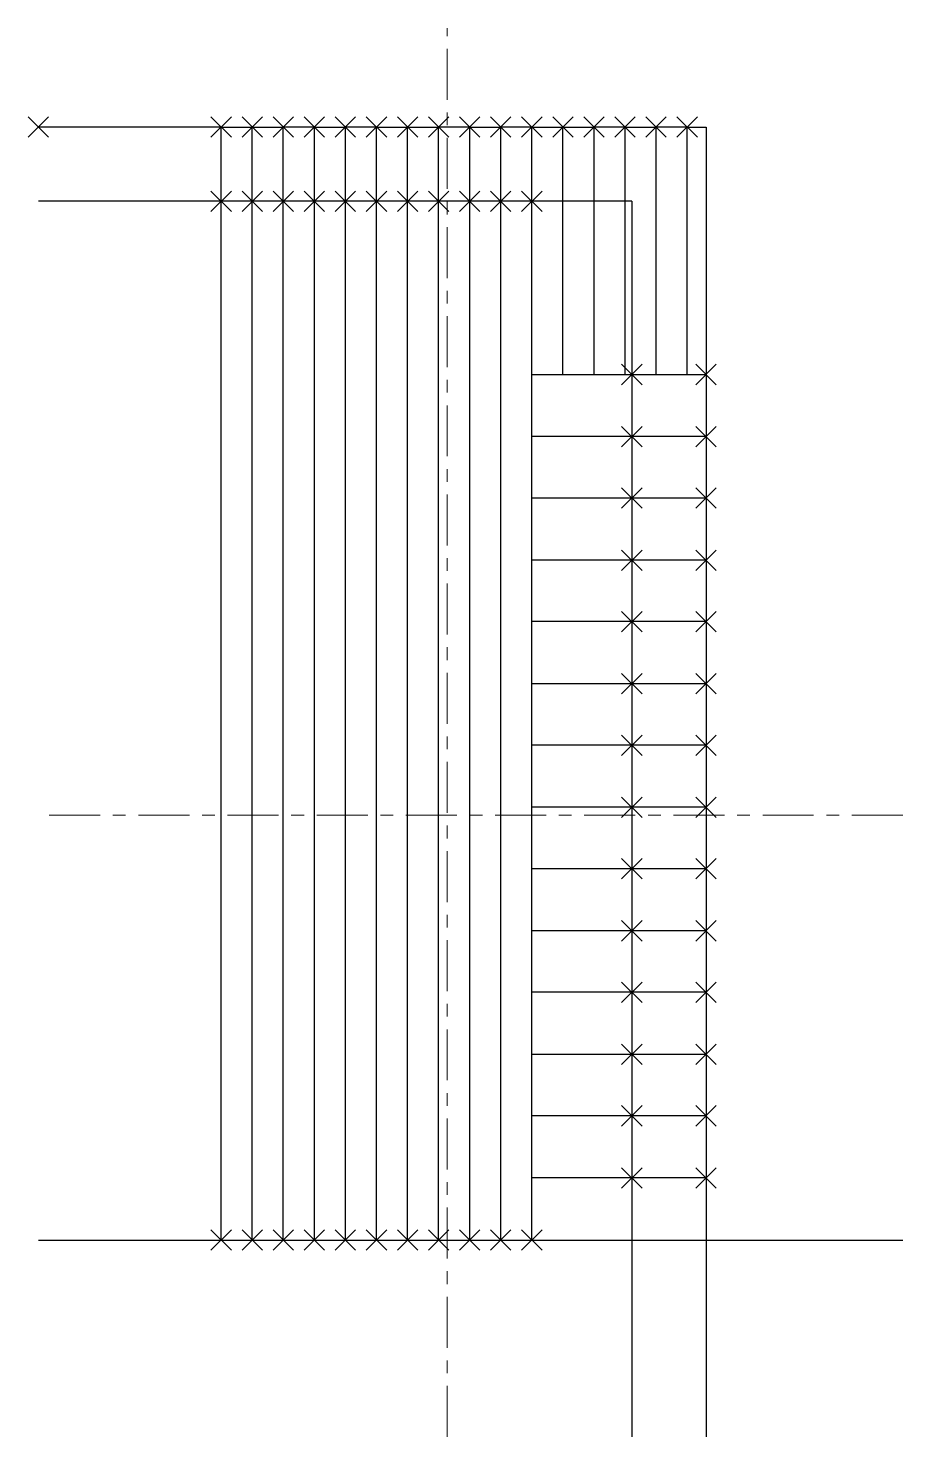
# Model space of a CAD drawing. Header units: metres. Extents: x -0.1 to 8.5, y -1.9 to 11.9.
import ezdxf

# ---------------------------------------------------------------- set-up
doc = ezdxf.new("R2010")
doc.units = ezdxf.units.M
doc.header["$PDMODE"] = 3
doc.header["$PDSIZE"] = 0.1
doc.linetypes.add('Línea de rejilla', pattern=[0.875, 0.5, -0.125, 0.125, -0.125])
doc.layers.add('S-GRID', color=1, linetype='Continuous', lineweight=9)
for name, color, linetype in [('xc_bearing_wall', 4, 'Continuous'), ('xc_blue_girder', 5, 'Continuous'), ('xc_east_facade_loads', 12, 'Continuous'), ('xc_jack_trusses', 3, 'Continuous'), ('xc_lvl_blind_fascia', 30, 'Continuous'), ('xc_regular_trusses', 43, 'Continuous'), ('xc_south_facade', 6, 'Continuous'), ('xc_south_facade_loads', 11, 'Continuous'), ('xc_south_facade_loads2', 20, 'Continuous'), ('xc_supports', 50, 'Continuous')]:
    doc.layers.add(name, color=color, linetype=linetype)

msp = doc.modelspace()

# ---------------------------------------------------------------- linework, layer by layer
at = {"layer": 'S-GRID', "linetype": 'Línea de rejilla'}
for p, q in [((4.012, -1.932), (4.012, 11.896)), ((8.481, 4.171), (0, 4.171))]:
    msp.add_line(p, q, dxfattribs=at)
at = {"layer": 'xc_bearing_wall'}
for p, q in [((5.822, 10.197), (0, 10.197)), ((5.822, 10.197), (5.822, -1.932)), ((0, 0), (8.481, 0))]:
    msp.add_line(p, q, dxfattribs=at)
at = {"layer": 'xc_blue_girder'}
for p, q in [((4.841, 10.197), (4.841, 10.925)), ((4.841, 8.496), (4.841, 10.197)), ((4.841, 8.496), (5.146, 8.496)), ((4.841, 7.886), (4.841, 8.496)), ((5.146, 8.496), (5.451, 8.496)), ((5.451, 8.496), (5.756, 8.496)), ((5.756, 8.496), (5.822, 8.496)), ((5.822, 8.496), (6.06, 8.496)), ((6.06, 8.496), (6.365, 8.496)), ((6.365, 8.496), (6.55, 8.496)), ((4.841, 7.283), (4.841, 7.886)), ((4.841, 6.673), (4.841, 7.283)), ((4.841, 6.07), (4.841, 6.673)), ((4.841, 5.461), (4.841, 6.07)), ((4.841, 4.857), (4.841, 5.461)), ((4.841, 4.248), (4.841, 4.857)), ((4.841, 3.645), (4.841, 4.248)), ((4.841, 3.035), (4.841, 3.645)), ((4.841, 2.432), (4.841, 3.035)), ((4.841, 1.822), (4.841, 2.432)), ((4.841, 1.219), (4.841, 1.822)), ((4.841, 0.61), (4.841, 1.219)), ((4.841, 0), (4.841, 0.61))]:
    msp.add_line(p, q, dxfattribs=at)
at = {"layer": 'xc_east_facade_loads'}
for p in [(1.793, 10.925), (2.098, 10.925), (2.403, 10.925), (2.708, 10.925), (3.012, 10.925), (3.317, 10.925), (3.622, 10.925), (3.927, 10.925), (4.232, 10.925), (4.536, 10.925), (4.841, 10.925), (5.146, 10.925), (5.451, 10.925), (5.756, 10.925), (6.06, 10.925), (6.365, 10.925)]:
    msp.add_point(p, dxfattribs=at)
at = {"layer": 'xc_jack_trusses'}
for p, q in [((5.146, 8.496), (5.146, 10.925)), ((5.451, 8.496), (5.451, 10.925)), ((5.756, 8.496), (5.756, 10.925)), ((6.06, 8.496), (6.06, 10.925)), ((6.365, 8.496), (6.365, 10.925)), ((5.822, 7.886), (4.841, 7.886)), ((6.55, 7.886), (5.822, 7.886)), ((5.822, 7.283), (4.841, 7.283)), ((6.55, 7.283), (5.822, 7.283)), ((5.822, 6.673), (4.841, 6.673)), ((6.55, 6.673), (5.822, 6.673)), ((5.822, 6.07), (4.841, 6.07)), ((6.55, 6.07), (5.822, 6.07)), ((5.822, 5.461), (4.841, 5.461)), ((6.55, 5.461), (5.822, 5.461)), ((5.822, 4.857), (4.841, 4.857)), ((6.55, 4.857), (5.822, 4.857)), ((5.822, 4.248), (4.841, 4.248)), ((6.55, 4.248), (5.822, 4.248)), ((5.822, 3.645), (4.841, 3.645)), ((6.55, 3.645), (5.822, 3.645)), ((5.822, 3.035), (4.841, 3.035)), ((6.55, 3.035), (5.822, 3.035)), ((5.822, 2.432), (4.841, 2.432)), ((6.55, 2.432), (5.822, 2.432)), ((5.822, 1.822), (4.841, 1.822)), ((6.55, 1.822), (5.822, 1.822)), ((5.822, 1.219), (4.841, 1.219)), ((6.55, 1.219), (5.822, 1.219)), ((5.822, 0.61), (4.841, 0.61)), ((6.55, 0.61), (5.822, 0.61))]:
    msp.add_line(p, q, dxfattribs=at)
at = {"layer": 'xc_lvl_blind_fascia'}
for p, q in [((1.793, 10.925), (0, 10.925)), ((1.793, 10.925), (2.098, 10.925)), ((2.098, 10.925), (2.403, 10.925)), ((2.708, 10.925), (2.403, 10.925)), ((2.708, 10.925), (3.012, 10.925)), ((3.317, 10.925), (3.012, 10.925)), ((3.317, 10.925), (3.622, 10.925)), ((3.622, 10.925), (3.927, 10.925)), ((4.232, 10.925), (3.927, 10.925)), ((4.232, 10.925), (4.536, 10.925)), ((4.841, 10.925), (4.536, 10.925)), ((4.841, 10.925), (5.146, 10.925)), ((5.146, 10.925), (5.451, 10.925)), ((5.756, 10.925), (5.451, 10.925)), ((5.756, 10.925), (6.06, 10.925)), ((6.365, 10.925), (6.06, 10.925)), ((6.365, 10.925), (6.55, 10.925))]:
    msp.add_line(p, q, dxfattribs=at)
at = {"layer": 'xc_regular_trusses'}
for p, q in [((1.793, 10.197), (1.793, 10.925)), ((2.098, 10.197), (2.098, 10.925)), ((2.403, 10.197), (2.403, 10.925)), ((2.708, 10.197), (2.708, 10.925)), ((3.012, 10.197), (3.012, 10.925)), ((3.317, 10.197), (3.317, 10.925)), ((3.622, 10.197), (3.622, 10.925)), ((3.927, 10.197), (3.927, 10.925)), ((4.232, 10.197), (4.232, 10.925)), ((4.536, 10.197), (4.536, 10.925)), ((1.793, 0), (1.793, 10.197)), ((2.098, 0), (2.098, 10.197)), ((2.403, 0), (2.403, 10.197)), ((2.708, 0), (2.708, 10.197)), ((3.012, 0), (3.012, 10.197)), ((3.317, 0), (3.317, 10.197)), ((3.622, 0), (3.622, 10.197)), ((3.927, 0), (3.927, 10.197)), ((4.232, 0), (4.232, 10.197)), ((4.536, 0), (4.536, 10.197))]:
    msp.add_line(p, q, dxfattribs=at)
at = {"layer": 'xc_south_facade'}
msp.add_line((6.55, 10.925), (6.55, -1.932), dxfattribs=at)
at = {"layer": 'xc_south_facade_loads'}
for p in [(6.55, 8.496), (6.55, 7.886), (6.55, 7.283), (6.55, 6.673), (6.55, 6.07), (6.55, 5.461), (6.55, 4.857), (6.55, 4.248), (6.55, 3.645), (6.55, 3.035), (6.55, 2.432), (6.55, 1.822), (6.55, 1.219), (6.55, 0.61)]:
    msp.add_point(p, dxfattribs=at)
at = {"layer": 'xc_south_facade_loads2'}
msp.add_point((6.55, 8.496), dxfattribs=at)
at = {"layer": 'xc_supports'}
for p in [(0, 10.925), (1.793, 10.197), (2.098, 10.197), (2.403, 10.197), (2.708, 10.197), (3.012, 10.197), (3.317, 10.197), (3.622, 10.197), (3.927, 10.197), (4.232, 10.197), (4.536, 10.197), (4.841, 10.197), (5.822, 8.496), (5.822, 7.886), (5.822, 7.283), (5.822, 6.673), (5.822, 6.07), (5.822, 5.461), (5.822, 4.857), (5.822, 4.248), (5.822, 3.645), (5.822, 3.035), (5.822, 2.432), (5.822, 1.822), (5.822, 1.219), (5.822, 0.61), (1.793, 0), (2.098, 0), (2.403, 0), (2.708, 0), (3.012, 0), (3.317, 0), (3.622, 0), (3.927, 0), (4.232, 0), (4.536, 0), (4.841, 0)]:
    msp.add_point(p, dxfattribs=at)

doc.saveas('drawing.dxf')
